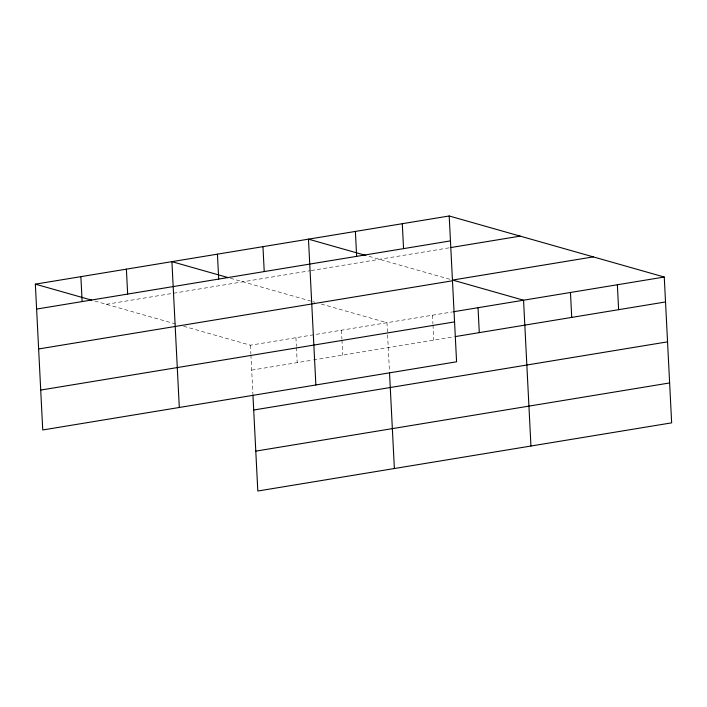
<?xml version="1.0" encoding="UTF-8"?>
<svg xmlns="http://www.w3.org/2000/svg" width="707" height="707" viewBox="0 0 707 707"><rect width="100%" height="100%" fill="white"/><g stroke="black" fill="none" stroke-linecap="round" stroke-linejoin="round"><path stroke-width="0.53" stroke-dasharray="3.54 2.65" d="M106.324 304.302L310.09 270.737M311.177 270.56L449.811 247.715M183.626 326.245L250.419 345.202L452.02 311.99M251.683 370.123L312.379 360.119M313.466 359.943L454.371 336.735M369.019 256.341L450.492 279.468M230.367 278.249L311.84 301.376M312.883 301.668L314.969 302.26M321.234 304.045L386.985 322.71L389.451 371.343M94.844 301.041L177.36 324.469M432.516 315.207L432.949 323.877M433.002 324.955L433.771 340.129M341.463 330.204L341.905 338.874M341.958 339.952L342.727 355.126M295.941 337.707L296.383 346.368M296.436 347.455L297.205 362.62M250.419 345.202L250.861 353.871M250.914 354.958L252.885 393.843"/><path stroke-width="1.06" d="M449.192 215.98L456.581 361.798L42.738 429.971L35.35 284.152L449.192 215.98L664.262 277.029L671.65 422.848L257.808 491.02L252.938 394.921M36.614 309.074L450.456 240.901M450.88 247.538L520.166 236.129M593.288 256.888L452.586 280.06L523.56 300.21L530.948 446.02M38.638 348.966L452.471 280.794M453.107 311.814L664.262 277.029M40.714 390.07L454.557 321.897M455.449 336.559L665.526 301.951M253.707 410.016L667.549 341.843M255.784 451.119L669.626 382.947M365.89 255.457L308.482 239.16L315.87 384.979M228.281 277.657L171.916 261.661L179.304 407.471M35.35 284.152L91.716 300.157M617.361 284.753L618.625 309.675M570.461 292.486L571.724 317.399M478.038 307.713L479.293 332.626M402.292 223.712L403.556 248.625M389.504 372.421L394.373 468.52M355.391 231.436L356.646 256.349M262.96 246.663L264.224 271.576M217.438 254.158L218.702 279.079M126.394 269.155L127.658 294.077M80.872 276.658L82.136 301.571"/></g></svg>
